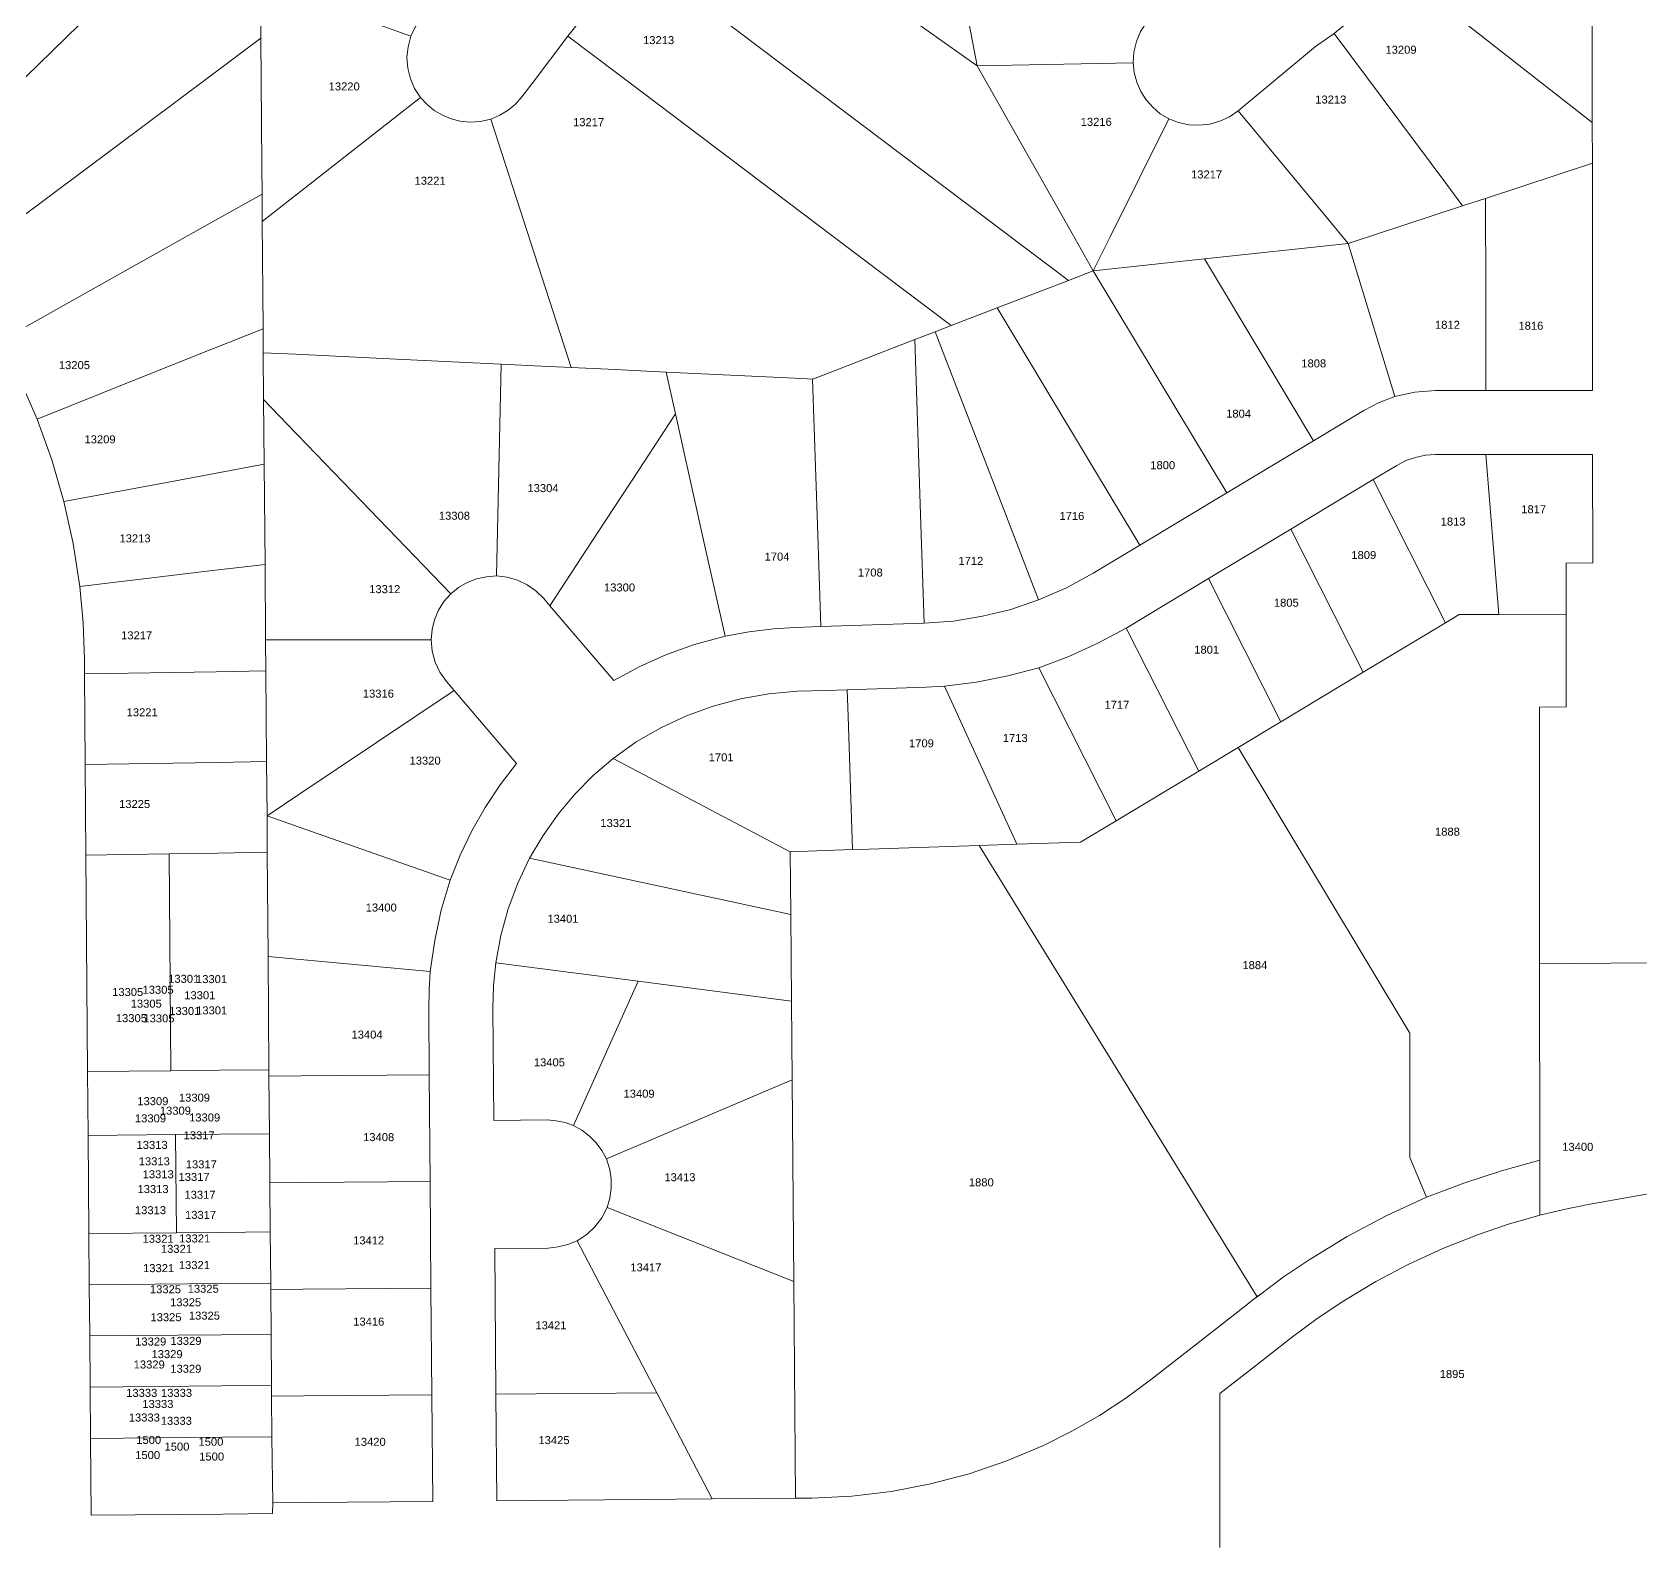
# Model space of a CAD drawing. Header units: feet. Extents: x 865220 to 2822444, y -2240498 to 975731.
# Drawn here: x 2818473 to 2819984, y 970816 to 972233 of the extents above; entities that cross this region are included whole.
import ezdxf
from ezdxf.enums import TextEntityAlignment as Align

# ---------------------------------------------------------------- set-up
doc = ezdxf.new("R2010")
doc.units = ezdxf.units.FT
doc.header["$LTSCALE"] = 0.015
doc.header["$MEASUREMENT"] = 0
doc.layers.add('Dakota County Addresses', color=7, linetype='Continuous')
doc.layers.add('Dakota County Parcels', color=7, linetype='Continuous')
doc.styles.add('Dimensions 100', font='arial.ttf')

# ---------------------------------------------------------------- blocks, each defined once
blk = doc.blocks.new('ACMAP_ANN_TEMPLATE_Dakota County Addresses')
at = {"layer": 'Dakota County Addresses', "style": 'Dimensions 100'}
blk.add_attdef('DakotaCountyAddress', text='', height=50, dxfattribs=at).set_placement((0, 0), align=Align.CENTER)

msp = doc.modelspace()

# ---------------------------------------------------------------- linework, layer by layer
at = {"layer": 'Dakota County Parcels', "lineweight": 5}
for p, q in [((2819099.2, 972385.2), (2819358.3, 972201.5)), ((2819331.6, 972343), (2819358.3, 972201.5)), ((2819934.8, 972148.3), (2819934.7, 972312.3)), ((2819753, 972290.4), (2819934.8, 972148.3)), ((2818345.7, 972072.9), (2818556.8, 972278.8)), ((2818686.6, 972280.4), (2818827.7, 972229.1)), ((2818687.1, 972227.2), (2818686.6, 972280.4)), ((2819675.6, 972219.6), (2819692.8, 972231.6)), ((2819603, 972159.3), (2819675.6, 972219.6)), ((2819358.3, 972201.5), (2819504.6, 972204.3)), ((2818688.5, 972055.3), (2818836.9, 972171.6)), ((2818902.8, 972151.5), (2818978.1, 971918.5)), ((2819934.9, 972110), (2819934.8, 972148.3)), ((2819834.9, 972077.1), (2819934.9, 972110)), ((2819935, 971897.1), (2819934.9, 972110)), ((2818688.5, 972055.3), (2818688.3, 972081.2)), ((2819813.3, 972070), (2819834.9, 972077.1)), ((2819706, 972034.7), (2819813.3, 972070)), ((2818689.3, 971954.8), (2818688.5, 972055.3)), ((2819571.3, 972020.4), (2819706, 972034.7)), ((2819467.1, 972009.3), (2819571.3, 972020.4)), ((2819377.1, 971974.5), (2819443.9, 972000.3)), ((2819443.9, 972000.3), (2819467.1, 972009.3)), ((2819334.1, 971957.9), (2819377.1, 971974.5)), ((2818689.5, 971932.4), (2818689.3, 971954.8)), ((2819319.1, 971952.1), (2819334.1, 971957.9)), ((2819300.1, 971944.7), (2819319.1, 971952.1)), ((2818689.8, 971888.5), (2818689.5, 971932.4)), ((2818908, 971723.2), (2818912.3, 971921.7)), ((2819067, 971914.3), (2819075.6, 971875.3)), ((2819787.8, 971897), (2819835.1, 971897)), ((2819835.1, 971897), (2819935, 971897.1)), ((2818690.3, 971827.9), (2818689.8, 971888.5)), ((2819673.7, 971850), (2819720.9, 971878.4)), ((2819592.3, 971801.1), (2819673.7, 971850)), ((2819787.8, 971837), (2819835.1, 971837)), ((2819835.1, 971837), (2819935.1, 971837.1)), ((2819835.1, 971837), (2819847.1, 971687)), ((2819935.1, 971837.1), (2819935.2, 971735.4)), ((2818691.1, 971734.1), (2818690.3, 971827.9)), ((2819729.4, 971813.5), (2819751.8, 971826.9)), ((2819652.3, 971767.1), (2819729.4, 971813.5)), ((2819729.4, 971813.5), (2819797.3, 971679.3)), ((2819510.9, 971752.1), (2819592.3, 971801.1)), ((2819575.2, 971720.7), (2819652.3, 971767.1)), ((2819652.3, 971767.1), (2819720.2, 971632.9)), ((2819467.1, 971725.7), (2819510.9, 971752.1)), ((2818691.6, 971663.4), (2818691.1, 971734.1)), ((2819910.2, 971735.2), (2819935.2, 971735.4)), ((2819910.2, 971686.9), (2819910.2, 971735.2)), ((2819498.1, 971674.3), (2819575.2, 971720.7)), ((2819575.2, 971720.7), (2819643.1, 971586.5)), ((2818952.3, 971702.2), (2818958.1, 971695.3)), ((2818958.1, 971695.3), (2819017.9, 971625.3)), ((2819797.3, 971679.3), (2819810.1, 971687)), ((2819810.1, 971687), (2819847.1, 971687)), ((2819847.1, 971687), (2819910.2, 971686.9)), ((2819910.3, 971600.4), (2819910.2, 971686.9)), ((2819187.9, 971675), (2819211.8, 971675.8)), ((2819211.8, 971675.8), (2819308.7, 971679)), ((2819498.1, 971674.3), (2819566, 971540.1)), ((2819720.2, 971632.9), (2819797.3, 971679.3)), ((2818691.9, 971634.2), (2818691.6, 971663.4)), ((2818521.9, 971631.6), (2818521.8, 971645)), ((2819416.1, 971637.2), (2819488.8, 971493.8)), ((2818522.6, 971546.6), (2818521.9, 971631.6)), ((2818692.5, 971549.2), (2818691.9, 971634.2)), ((2818861, 971624.3), (2818868.2, 971615.9)), ((2819643.1, 971586.5), (2819720.2, 971632.9)), ((2818868.2, 971615.9), (2818926.7, 971547.4)), ((2819236.7, 971616.6), (2819310.6, 971619)), ((2819310.6, 971619), (2819327.9, 971620)), ((2819327.9, 971620), (2819395.5, 971471.7)), ((2819885.3, 971600.1), (2819910.3, 971600.4)), ((2819885.5, 971359.7), (2819885.3, 971600.1)), ((2819602.9, 971562.4), (2819643.1, 971586.5)), ((2819566, 971540.1), (2819602.9, 971562.4)), ((2819725.7, 971358.2), (2819602.9, 971562.4)), ((2818523.2, 971461.4), (2818522.6, 971546.6)), ((2818693, 971498.4), (2818692.5, 971549.2)), ((2819017.3, 971552.2), (2819183.3, 971464.8)), ((2819488.8, 971493.8), (2819566, 971540.1)), ((2818693.2, 971464.2), (2818693, 971498.4)), ((2819455.4, 971473.7), (2819488.8, 971493.8)), ((2819360.4, 971470.6), (2819395.5, 971471.7)), ((2819395.5, 971471.7), (2819455.4, 971473.7)), ((2818523.2, 971461.4), (2818601.2, 971462.7)), ((2818524.8, 971258.8), (2818523.2, 971461.4)), ((2818602.8, 971259.5), (2818601.2, 971462.7)), ((2818693.9, 971366.5), (2818693.2, 971464.2)), ((2818939, 971458.7), (2819183.8, 971405.8)), ((2819183.3, 971464.8), (2819241.6, 971466.7)), ((2819183.8, 971405.8), (2819183.3, 971464.8)), ((2819620.7, 971047.6), (2819360.4, 971470.6)), ((2819184.4, 971324.8), (2819183.8, 971405.8)), ((2818694.8, 971260.4), (2818693.9, 971366.5)), ((2818907.3, 971360.7), (2819040.7, 971343.4)), ((2819725.7, 971358.2), (2819763.9, 971294.7)), ((2819885.5, 971359.7), (2819985.5, 971360.6)), ((2819885.6, 971175.5), (2819885.5, 971359.7)), ((2818980.3, 971208.1), (2819040.7, 971343.4)), ((2819040.7, 971343.4), (2819184.4, 971324.8)), ((2819185, 971250.8), (2819184.4, 971324.8)), ((2818845, 971255.7), (2818844.5, 971317.4)), ((2818905.4, 971212.9), (2818904.5, 971317.9)), ((2819763.9, 971294.7), (2819764, 971178.1)), ((2818524.8, 971258.8), (2818602.8, 971259.5)), ((2818694.8, 971254.5), (2818694.8, 971260.4)), ((2818525.3, 971198.9), (2818524.8, 971258.8)), ((2818695.3, 971200.4), (2818694.8, 971254.5)), ((2818845.8, 971155.7), (2818845, 971255.7)), ((2819011.1, 971176.8), (2819185, 971250.8)), ((2819186.6, 971061.9), (2819185, 971250.8)), ((2818525.3, 971198.9), (2818607.3, 971199.6)), ((2818526, 971106.9), (2818525.3, 971198.9)), ((2818608, 971107.6), (2818607.3, 971199.6)), ((2818695.6, 971154.5), (2818695.3, 971200.4)), ((2818905.4, 971212.9), (2818955.4, 971213.3)), ((2819764, 971178.1), (2819779.6, 971141)), ((2819885.6, 971124), (2819885.6, 971175.5)), ((2818696, 971108.4), (2818695.6, 971154.5)), ((2818846.6, 971055.7), (2818845.8, 971155.7)), ((2819985.6, 971143.9), (2819931.1, 971134)), ((2819011.6, 971131.2), (2819186.6, 971061.9)), ((2818696.4, 971060.4), (2818696, 971108.4)), ((2818526, 971106.9), (2818608, 971107.6)), ((2818526.4, 971058.9), (2818526, 971106.9)), ((2818906.3, 971092.9), (2818956.3, 971093.3)), ((2818983.7, 971100.1), (2819058.3, 970957.5)), ((2818907.5, 970956.3), (2818906.3, 971092.9)), ((2818526.8, 971010.9), (2818526.4, 971058.9)), ((2818696.4, 971054.5), (2818696.4, 971060.4)), ((2818696.8, 971012.4), (2818696.4, 971054.5)), ((2818847.5, 970955.8), (2818846.6, 971055.7)), ((2819188.2, 970858.9), (2819186.6, 971061.9)), ((2819620.7, 971047.6), (2819621.9, 971048.6)), ((2818527.2, 970962.9), (2818526.8, 971010.9)), ((2818697.2, 970964.4), (2818696.8, 971012.4)), ((2818527.6, 970914.9), (2818527.2, 970962.9)), ((2818697.3, 970954.5), (2818697.2, 970964.4)), ((2818907.5, 970956.3), (2819058.3, 970957.5)), ((2819058.3, 970957.5), (2819110.2, 970858.1)), ((2818697.6, 970916.4), (2818697.3, 970954.5)), ((2818848.3, 970855.8), (2818847.5, 970955.8)), ((2818908.3, 970856.3), (2818907.5, 970956.3)), ((2819585.9, 970812.5), (2819585.8, 970956.9)), ((2818528.2, 970842.9), (2818527.6, 970914.9)), ((2818698.3, 970854.4), (2818697.6, 970916.4)), ((2818698.1, 970844.4), (2818698.3, 970854.4)), ((2818908.3, 970856.3), (2819110.2, 970858.1)), ((2819110.2, 970858.1), (2819188.2, 970858.9)), ((2819188.2, 970858.9), (2819203.5, 970859))]:
    msp.add_line(p, q, dxfattribs=at)
for points in [[(2819041.5, 972304.2), (2819364.1, 972060.6), (2819443.9, 972000.3)], [(2819692.8, 972231.6), (2819714.4, 972249.6), (2819734.5, 972269.2), (2819753, 972290.4)], [(2818867.7, 972266.3), (2818860.3, 972263.5), (2818853.3, 972259.9), (2818845.1, 972253.9), (2818838, 972246.6), (2818832.1, 972238.3), (2818827.7, 972229.1)], [(2818986.2, 972243.9), (2818981, 972237.1), (2818975, 972229.1)], [(2819531.7, 972255.5), (2819523.8, 972249.3), (2819517, 972241.9), (2819511.6, 972233.4), (2819507.6, 972224.1), (2819505.3, 972214.3), (2819504.6, 972204.3)], [(2818398.3, 972011.3), (2818640.9, 972192.6), (2818687.1, 972227.2)], [(2818688.3, 972081.2), (2818688, 972108.2), (2818687.1, 972227.2)], [(2818827.7, 972229.1), (2818825.1, 972219.3), (2818824.1, 972209.2), (2818824.9, 972199.1), (2818827.3, 972189.3), (2818831.3, 972180), (2818836.9, 972171.6)], [(2818931.9, 972172.3), (2818941.5, 972184.9), (2818975, 972229.1)], [(2818975, 972229.1), (2819045.6, 972175.8), (2819250.3, 972021.2), (2819334.1, 971957.9)], [(2819692.8, 972231.6), (2819798.4, 972090.1), (2819813.3, 972070)], [(2819358.3, 972201.5), (2819447.4, 972044.1), (2819467.1, 972009.3)], [(2819504.6, 972204.3), (2819505.6, 972195), (2819508, 972186), (2819511.8, 972177.4), (2819516.7, 972169.6), (2819522.9, 972162.5), (2819530, 972156.5), (2819537.9, 972151.7)], [(2818836.9, 972171.6), (2818842.9, 972165), (2818849.7, 972159.5), (2818857.3, 972155), (2818865.5, 972151.6), (2818874.1, 972149.5), (2818882.9, 972148.6), (2818892.9, 972149.2), (2818902.8, 972151.5)], [(2818902.8, 972151.5), (2818911.2, 972155), (2818918.9, 972159.7), (2818925.9, 972165.5), (2818931.9, 972172.3)], [(2819467.1, 972009.3), (2819482.7, 972040.6), (2819537.9, 972151.7)], [(2819537.9, 972151.7), (2819547.1, 972148.1), (2819556.8, 972146.1), (2819566.6, 972145.6), (2819576.4, 972146.8), (2819585.9, 972149.5), (2819594.8, 972153.7), (2819603, 972159.3)], [(2819603, 972159.3), (2819686.9, 972057.8), (2819706, 972034.7)], [(2818442.6, 971943.3), (2818558, 972008.1), (2818642, 972055.2), (2818688.3, 972081.2)], [(2819835.1, 971897), (2819835, 971987.1), (2819834.9, 972077.1)], [(2819706, 972034.7), (2819723.8, 971976.4), (2819749.9, 971891.3)], [(2819571.3, 972020.4), (2819628, 971926.1), (2819673.7, 971850)], [(2819467.1, 972009.3), (2819546.5, 971877.3), (2819592.3, 971801.1)], [(2819377.1, 971974.5), (2819463.7, 971830.6), (2819510.9, 971752.1)], [(2818477.5, 971870.2), (2818568.5, 971906.6), (2818642.9, 971936.3), (2818689.3, 971954.8)], [(2818477.5, 971870.2), (2818461.2, 971907.3), (2818442.6, 971943.3)], [(2819204.2, 971907.7), (2819214.1, 971911.5), (2819300.1, 971944.7)], [(2819308.7, 971679), (2819305.4, 971780.8), (2819300.1, 971944.7)], [(2819319.1, 971952.1), (2819380.3, 971793.5), (2819416, 971700.7)], [(2818689.5, 971932.4), (2818719.6, 971931), (2818814.4, 971926.4), (2818912.3, 971921.7)], [(2818912.3, 971921.7), (2818943.5, 971920.2), (2818978.1, 971918.5)], [(2818978.1, 971918.5), (2819012.6, 971916.9), (2819067, 971914.3)], [(2819067, 971914.3), (2819194.2, 971908.2), (2819204.2, 971907.7)], [(2819211.8, 971675.8), (2819208.7, 971770.8), (2819204.2, 971907.7)], [(2819787.8, 971897), (2819768.6, 971895.4), (2819749.9, 971891.3)], [(2818689.8, 971888.5), (2818720.1, 971857), (2818721.7, 971855.3), (2818865.1, 971706.5)], [(2819749.9, 971891.3), (2819735, 971885.7), (2819720.9, 971878.4)], [(2818502.6, 971793.1), (2818491.3, 971832), (2818477.5, 971870.2)], [(2818958.1, 971695.3), (2819003.3, 971764.6), (2819041, 971822.2), (2819075.6, 971875.3)], [(2819075.6, 971875.3), (2819104, 971748.3), (2819122.2, 971666.7)], [(2819787.8, 971837), (2819778.4, 971836.3), (2819769.1, 971834.4), (2819760.2, 971831.3), (2819751.8, 971826.9)], [(2818502.6, 971793.1), (2818605.7, 971812.2), (2818643.9, 971819.3), (2818690.3, 971827.9)], [(2818517.5, 971713.4), (2818511.3, 971753.5), (2818502.6, 971793.1)], [(2818517.5, 971713.4), (2818644.6, 971728.5), (2818691.1, 971734.1)], [(2818521.8, 971645), (2818520.6, 971679.3), (2818517.5, 971713.4)], [(2818908, 971723.2), (2818898.6, 971722.5), (2818889.4, 971720.5), (2818880.6, 971717.1), (2818872.4, 971712.3), (2818865.1, 971706.5)], [(2818952.3, 971702.2), (2818945, 971709.2), (2818936.7, 971714.9), (2818927.6, 971719.2), (2818918, 971722), (2818908, 971723.2)], [(2819416, 971700.7), (2819442.1, 971712.1), (2819467.1, 971725.7)], [(2818865.1, 971706.5), (2818858.8, 971699.2), (2818853.7, 971691), (2818849.9, 971682.2), (2818847.6, 971672.9), (2818846.7, 971663.3)], [(2819308.7, 971679), (2819336.1, 971681), (2819363.3, 971685.4), (2819389.9, 971691.9), (2819416, 971700.7)], [(2819187.9, 971675), (2819167.6, 971673.6), (2819144.8, 971670.8), (2819122.2, 971666.7)], [(2819416.1, 971637.2), (2819444.3, 971647.7), (2819471.6, 971660.1), (2819498.1, 971674.3)], [(2818691.6, 971663.4), (2818721.7, 971663.4), (2818846.7, 971663.3)], [(2818846.7, 971663.3), (2818847.7, 971652.8), (2818850.5, 971642.5), (2818855, 971633), (2818861, 971624.3)], [(2819122.2, 971666.7), (2819093.4, 971659), (2819067.4, 971649.7), (2819042.2, 971638.5), (2819017.9, 971625.3)], [(2819327.9, 971620), (2819357.7, 971623.7), (2819387.1, 971629.5), (2819416.1, 971637.2)], [(2818521.9, 971631.6), (2818645.4, 971633.5), (2818691.9, 971634.2)], [(2818693, 971498.4), (2818722.8, 971518.4), (2818868.2, 971615.9)], [(2819189.9, 971615.1), (2819163.1, 971612.8), (2819136.7, 971608.2), (2819111, 971601.3), (2819086, 971592.2), (2819062, 971580.9), (2819039, 971567.6), (2819017.3, 971552.2)], [(2819189.9, 971615.1), (2819216.8, 971616), (2819236.7, 971616.6)], [(2819241.6, 971466.7), (2819241, 971485.9), (2819237.5, 971591.7), (2819236.7, 971616.6)], [(2818522.6, 971546.6), (2818646.1, 971548.5), (2818692.5, 971549.2)], [(2818926.7, 971547.4), (2818911.3, 971527.3), (2818897.4, 971506.3), (2818884.9, 971484.3), (2818874, 971461.5), (2818864.6, 971438.1)], [(2819017.3, 971552.2), (2818998.7, 971536.2), (2818981.5, 971518.6), (2818965.8, 971499.8), (2818951.6, 971479.8), (2818939, 971458.7)], [(2818693, 971498.4), (2818723.1, 971487.8), (2818864.6, 971438.1)], [(2818601.2, 971462.7), (2818646.7, 971463.4), (2818693.2, 971464.2)], [(2818939, 971458.7), (2818927.9, 971435.3), (2818918.8, 971411.1), (2818912, 971386.1), (2818907.3, 971360.7)], [(2819241.6, 971466.7), (2819256.9, 971467.2), (2819341.3, 971469.9), (2819360.4, 971470.6)], [(2818864.6, 971438.1), (2818856.3, 971410.1), (2818850.1, 971381.5), (2818846, 971352.6)], [(2818693.9, 971366.5), (2818724, 971363.7), (2818846, 971352.6)], [(2818846, 971352.6), (2818844.8, 971335), (2818844.5, 971317.4)], [(2818907.3, 971360.7), (2818905.1, 971339.3), (2818904.5, 971317.9)], [(2818602.8, 971259.5), (2818648.4, 971260), (2818694.8, 971260.4)], [(2818694.8, 971254.5), (2818724.9, 971254.7), (2818845, 971255.7)], [(2818607.3, 971199.6), (2818648.8, 971200), (2818695.3, 971200.4)], [(2818980.3, 971208.1), (2818972.2, 971210.9), (2818963.9, 971212.6), (2818955.4, 971213.3)], [(2819011.1, 971176.8), (2819006.8, 971184.7), (2819001.5, 971191.9), (2818995.3, 971198.3), (2818988.1, 971203.7), (2818980.3, 971208.1)], [(2819011.6, 971131.2), (2819014.3, 971140.1), (2819015.5, 971149.4), (2819015.4, 971158.7), (2819013.9, 971167.9), (2819011.1, 971176.8)], [(2819779.6, 971141), (2819814.3, 971154.2), (2819849.7, 971165.7), (2819885.6, 971175.5)], [(2818695.6, 971154.5), (2818725.7, 971154.7), (2818845.8, 971155.7)], [(2819621.9, 971048.6), (2819645.3, 971065.9), (2819669.4, 971082.3), (2819705, 971104), (2819741.7, 971123.6), (2819779.6, 971141)], [(2818983.7, 971100.1), (2818992.5, 971106), (2819000.3, 971113.3), (2819006.7, 971121.7), (2819011.6, 971131.2)], [(2819885.6, 971124), (2819856.2, 971115.6), (2819827.2, 971105.8), (2819794.7, 971092.9), (2819762.9, 971078.2), (2819732, 971061.9), (2819702, 971043.9), (2819676.9, 971027.1), (2819652.7, 971009.2)], [(2819931.1, 971134), (2819930.9, 971134), (2819908.2, 971129.4), (2819885.6, 971124)], [(2818608, 971107.6), (2818649.6, 971108), (2818696, 971108.4)], [(2818956.3, 971093.3), (2818965.7, 971094.3), (2818974.9, 971096.6), (2818983.7, 971100.1)], [(2818526.4, 971058.9), (2818649.9, 971060), (2818696.4, 971060.4)], [(2818696.4, 971054.5), (2818726.5, 971054.8), (2818846.6, 971055.7)], [(2819521.7, 970970.3), (2819601.1, 971032.3), (2819617.7, 971045.3), (2819622.9, 971049.3)], [(2818526.8, 971010.9), (2818650.3, 971012), (2818696.8, 971012.4)], [(2819585.8, 970956.9), (2819619.3, 970983), (2819619.3, 970983), (2819651.2, 971008), (2819652.7, 971009.2)], [(2818527.2, 970962.9), (2818650.7, 970964), (2818697.2, 970964.4)], [(2819420.6, 970908.2), (2819447.2, 970921.6), (2819472.9, 970936.4), (2819497.8, 970952.6), (2819521.7, 970970.3)], [(2818697.3, 970954.5), (2818727.3, 970954.8), (2818847.5, 970955.8)], [(2818527.6, 970914.9), (2818651.1, 970916), (2818697.6, 970916.4)], [(2819203.5, 970859), (2819240.9, 970860.8), (2819278, 970865.2), (2819314.7, 970872.2), (2819350.8, 970881.8), (2819386.2, 970893.8), (2819420.6, 970908.2)], [(2818698.3, 970854.4), (2818728.1, 970854.7), (2818848.3, 970855.8)], [(2818528.2, 970842.9), (2818651.6, 970844), (2818698.1, 970844.4)]]:
    msp.add_lwpolyline(points, dxfattribs=at)

# ---------------------------------------------------------------- block references
at = {"layer": 'Dakota County Addresses', "lineweight": 5, "xscale": 0.15, "yscale": 0.15, "zscale": 0.15}
for p, values in [((2819059.9, 972221.7), {'DakotaCountyAddress': '13213'}), ((2819755.6, 972212.7), {'DakotaCountyAddress': '13209'}), ((2818765.3, 972178.3), {'DakotaCountyAddress': '13220'}), ((2819689.8, 972166), {'DakotaCountyAddress': '13213'}), ((2818994.3, 972144.8), {'DakotaCountyAddress': '13217'}), ((2819470, 972145.1), {'DakotaCountyAddress': '13216'}), ((2818845.8, 972089.9), {'DakotaCountyAddress': '13221'}), ((2819573.4, 972095.8), {'DakotaCountyAddress': '13217'}), ((2819799.1, 971954.9), {'DakotaCountyAddress': '1812'}), ((2819877.3, 971954), {'DakotaCountyAddress': '1816'}), ((2818512.5, 971917.1), {'DakotaCountyAddress': '13205'}), ((2819673.8, 971918.7), {'DakotaCountyAddress': '1808'}), ((2819603.4, 971871.6), {'DakotaCountyAddress': '1804'}), ((2818536.5, 971847.5), {'DakotaCountyAddress': '13209'}), ((2819532.3, 971823.3), {'DakotaCountyAddress': '1800'}), ((2818951.6, 971801.8), {'DakotaCountyAddress': '13304'}), ((2819879.9, 971782), {'DakotaCountyAddress': '1817'}), ((2818868.6, 971775.9), {'DakotaCountyAddress': '13308'}), ((2819447.2, 971775.7), {'DakotaCountyAddress': '1716'}), ((2819804.4, 971770.5), {'DakotaCountyAddress': '1813'}), ((2818569.3, 971754.7), {'DakotaCountyAddress': '13213'}), ((2819170.9, 971737.6), {'DakotaCountyAddress': '1704'}), ((2819720.7, 971739.1), {'DakotaCountyAddress': '1809'}), ((2819258.3, 971722.7), {'DakotaCountyAddress': '1708'}), ((2819352.5, 971733.6), {'DakotaCountyAddress': '1712'}), ((2818803.3, 971707.1), {'DakotaCountyAddress': '13312'}), ((2819023.3, 971708.7), {'DakotaCountyAddress': '13300'}), ((2819648.1, 971694.4), {'DakotaCountyAddress': '1805'}), ((2818570.8, 971663.8), {'DakotaCountyAddress': '13217'}), ((2819573.5, 971650.4), {'DakotaCountyAddress': '1801'}), ((2818797.3, 971609.2), {'DakotaCountyAddress': '13316'}), ((2818576, 971591.7), {'DakotaCountyAddress': '13221'}), ((2819489.4, 971598.7), {'DakotaCountyAddress': '1717'}), ((2819306.2, 971562.6), {'DakotaCountyAddress': '1709'}), ((2819394.1, 971567.6), {'DakotaCountyAddress': '1713'}), ((2818841.1, 971546.4), {'DakotaCountyAddress': '13320'}), ((2819118.5, 971549.5), {'DakotaCountyAddress': '1701'}), ((2818568.9, 971505.7), {'DakotaCountyAddress': '13225'}), ((2819019.9, 971487.9), {'DakotaCountyAddress': '13321'}), ((2819799.1, 971479.8), {'DakotaCountyAddress': '1888'}), ((2818800, 971408.7), {'DakotaCountyAddress': '13400'}), ((2818970.3, 971398.2), {'DakotaCountyAddress': '13401'}), ((2819618.6, 971354.7), {'DakotaCountyAddress': '1884'}), ((2818562.4, 971329.5), {'DakotaCountyAddress': '13305'}), ((2818590.9, 971331.6), {'DakotaCountyAddress': '13305'}), ((2818614.9, 971341.9), {'DakotaCountyAddress': '13301'}), ((2818641, 971341.6), {'DakotaCountyAddress': '13301'}), ((2818579.8, 971318.6), {'DakotaCountyAddress': '13305'}), ((2818630, 971326.5), {'DakotaCountyAddress': '13301'}), ((2818641.1, 971312.3), {'DakotaCountyAddress': '13301'}), ((2818565.9, 971305), {'DakotaCountyAddress': '13305'}), ((2818591.7, 971304.8), {'DakotaCountyAddress': '13305'}), ((2818615.9, 971311.7), {'DakotaCountyAddress': '13301'}), ((2818786.7, 971289.6), {'DakotaCountyAddress': '13404'}), ((2818957.6, 971263.6), {'DakotaCountyAddress': '13405'}), ((2818586, 971227.2), {'DakotaCountyAddress': '13309'}), ((2818625, 971230.5), {'DakotaCountyAddress': '13309'}), ((2819041.6, 971234.2), {'DakotaCountyAddress': '13409'}), ((2818583.8, 971211.1), {'DakotaCountyAddress': '13309'}), ((2818607.1, 971218.3), {'DakotaCountyAddress': '13309'}), ((2818634.5, 971211.9), {'DakotaCountyAddress': '13309'}), ((2818629.4, 971195.2), {'DakotaCountyAddress': '13317'}), ((2818797.6, 971193.5), {'DakotaCountyAddress': '13408'}), ((2818585.3, 971186.2), {'DakotaCountyAddress': '13313'}), ((2819921.2, 971184.4), {'DakotaCountyAddress': '13400'}), ((2818587.3, 971170.8), {'DakotaCountyAddress': '13313'}), ((2818631.4, 971168), {'DakotaCountyAddress': '13317'}), ((2818591, 971158.7), {'DakotaCountyAddress': '13313'}), ((2818624.6, 971156.2), {'DakotaCountyAddress': '13317'}), ((2819079.9, 971155.9), {'DakotaCountyAddress': '13413'}), ((2819362.3, 971151.1), {'DakotaCountyAddress': '1880'}), ((2818586.2, 971144.8), {'DakotaCountyAddress': '13313'}), ((2818630.2, 971139.5), {'DakotaCountyAddress': '13317'}), ((2818583.8, 971125), {'DakotaCountyAddress': '13313'}), ((2818630.7, 971120.6), {'DakotaCountyAddress': '13317'}), ((2818590.9, 971098.2), {'DakotaCountyAddress': '13321'}), ((2818608.1, 971088.8), {'DakotaCountyAddress': '13321'}), ((2818625.2, 971098.5), {'DakotaCountyAddress': '13321'}), ((2818788.2, 971096.7), {'DakotaCountyAddress': '13412'}), ((2818591.4, 971070.7), {'DakotaCountyAddress': '13321'}), ((2818624.9, 971073.6), {'DakotaCountyAddress': '13321'}), ((2819048, 971071.4), {'DakotaCountyAddress': '13417'}), ((2818597.8, 971050.9), {'DakotaCountyAddress': '13325'}), ((2818633.2, 971051.4), {'DakotaCountyAddress': '13325'}), ((2818616.7, 971038.7), {'DakotaCountyAddress': '13325'}), ((2818634.3, 971026.2), {'DakotaCountyAddress': '13325'}), ((2818598.3, 971024.7), {'DakotaCountyAddress': '13325'}), ((2818788.3, 971020.6), {'DakotaCountyAddress': '13416'}), ((2818959, 971017.1), {'DakotaCountyAddress': '13421'}), ((2818584, 971001.9), {'DakotaCountyAddress': '13329'}), ((2818617, 971002.5), {'DakotaCountyAddress': '13329'}), ((2818582.6, 970980.4), {'DakotaCountyAddress': '13329'}), ((2818599.3, 970990.1), {'DakotaCountyAddress': '13329'}), ((2818616.9, 970976.4), {'DakotaCountyAddress': '13329'}), ((2819803.5, 970971.5), {'DakotaCountyAddress': '1895'}), ((2818575.6, 970953.8), {'DakotaCountyAddress': '13333'}), ((2818608.2, 970953.8), {'DakotaCountyAddress': '13333'}), ((2818590.7, 970943.4), {'DakotaCountyAddress': '13333'}), ((2818578, 970930.7), {'DakotaCountyAddress': '13333'}), ((2818608, 970927.6), {'DakotaCountyAddress': '13333'}), ((2818582.1, 970909.7), {'DakotaCountyAddress': '1500'}), ((2818640.4, 970908), {'DakotaCountyAddress': '1500'}), ((2818789.6, 970907.9), {'DakotaCountyAddress': '13420'}), ((2818961.9, 970909.5), {'DakotaCountyAddress': '13425'}), ((2818581.1, 970895.5), {'DakotaCountyAddress': '1500'}), ((2818608.6, 970903.4), {'DakotaCountyAddress': '1500'}), ((2818641.1, 970894.1), {'DakotaCountyAddress': '1500'})]:
    msp.add_blockref('ACMAP_ANN_TEMPLATE_Dakota County Addresses', p, dxfattribs=at).add_auto_attribs(values)

doc.saveas('drawing.dxf')
